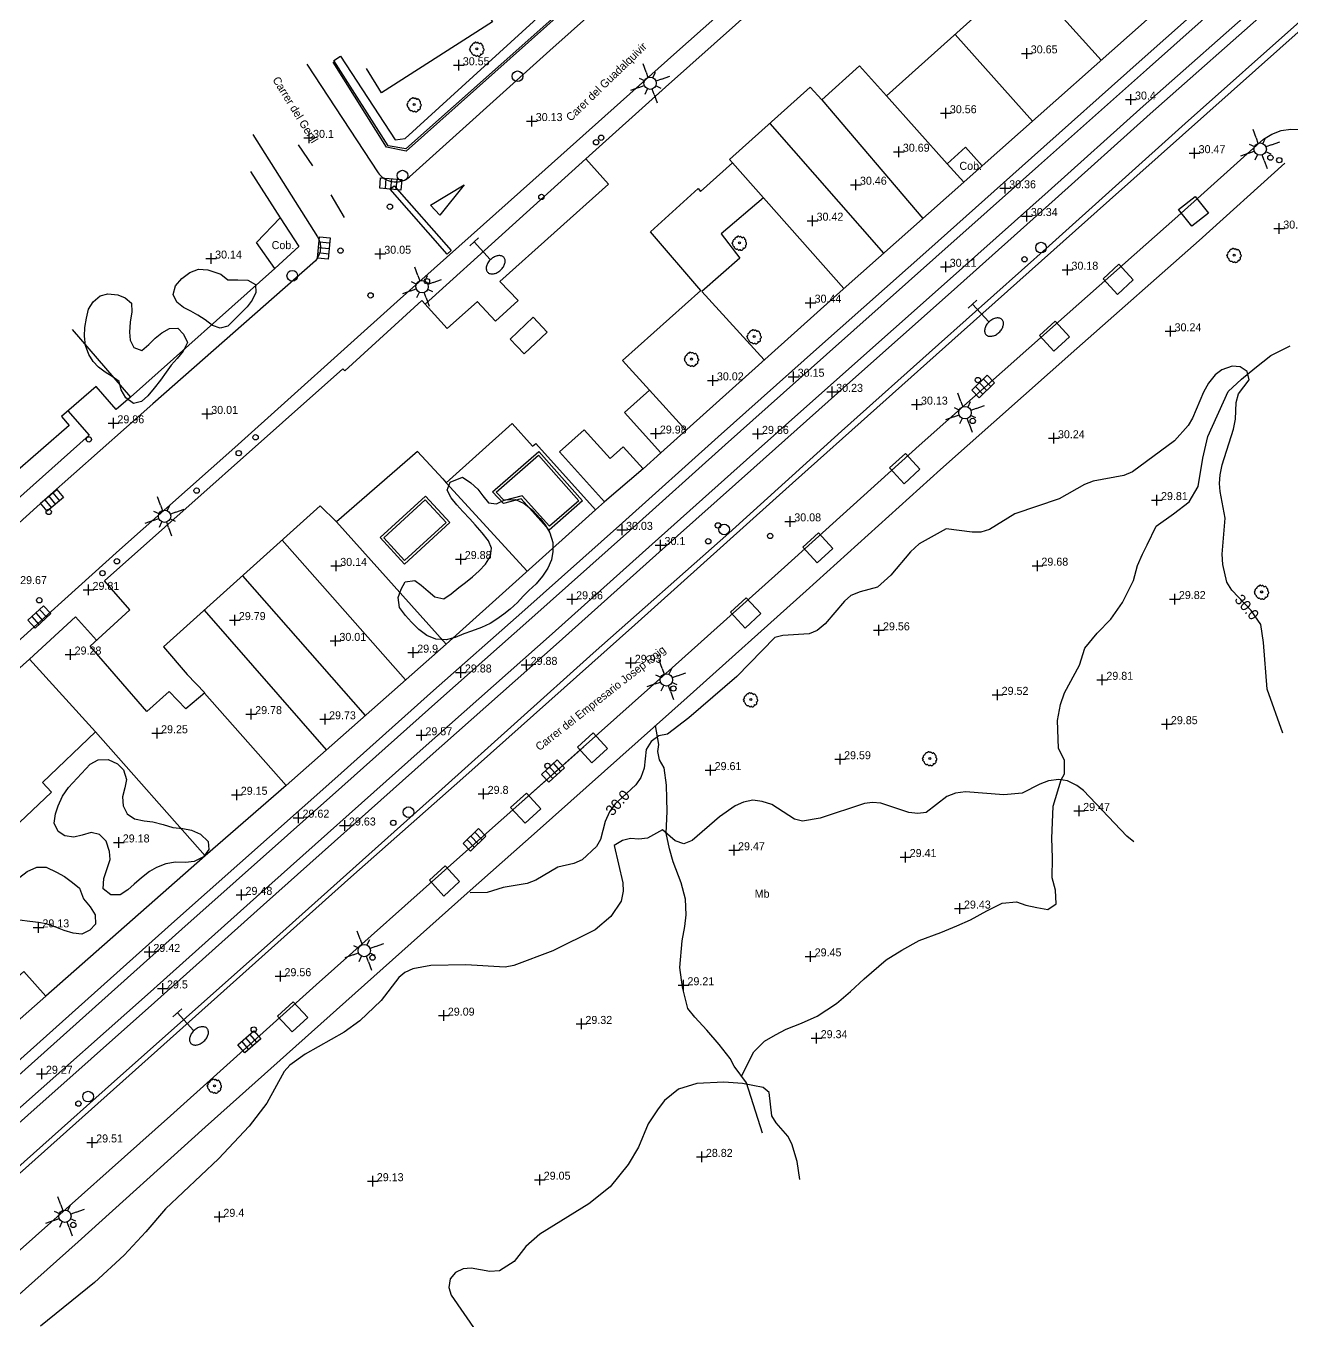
# Model space of a CAD drawing. Extents: x 471511 to 473316, y 4381952 to 4383346.
# Drawn here: x 472420 to 472538.7, y 4382748.1 to 4382869.5 of the extents above; entities that cross this region are included whole.
import ezdxf
from ezdxf.enums import TextEntityAlignment as Align

# ---------------------------------------------------------------- set-up
doc = ezdxf.new("R2010")
doc.units = 0
doc.header["$LTSCALE"] = 4
doc.header["$MEASUREMENT"] = 0
doc.header["$PDMODE"] = 2
doc.header["$PDSIZE"] = 0.5
doc.layers.get('0').update_dxf_attribs({"linetype": 'CONTINUOUS'})
for name, color, linetype in [('100', 31, 'CONTINUOUS'), ('101', 34, 'CONTINUOUS'), ('208', 253, 'CONTINUOUS'), ('222', 7, 'CONTINUOUS'), ('290', 253, 'CONTINUOUS'), ('320', 141, 'CONTINUOUS'), ('350', 7, 'CONTINUOUS'), ('400', 7, 'CONTINUOUS'), ('407', 4, 'CONTINUOUS'), ('410', 201, 'CONTINUOUS'), ('411', 12, 'CONTINUOUS'), ('420', 7, 'CONTINUOUS'), ('505', 60, 'CONTINUOUS'), ('506', 60, 'CONTINUOUS'), ('7101', 7, 'CONTINUOUS'), ('7107', 41, 'CONTINUOUS'), ('7202', 7, 'CONTINUOUS'), ('7400', 2, 'CONTINUOUS'), ('7403', 1, 'CONTINUOUS'), ('7433', 32, 'CONTINUOUS'), ('7435', 7, 'CONTINUOUS'), ('7440', 7, 'CONTINUOUS'), ('7515', 53, 'CONTINUOUS'), ('7516', 7, 'CONTINUOUS'), ('7532', 53, 'CONTINUOUS'), ('8405', 7, 'CONTINUOUS'), ('8408', 7, 'CONTINUOUS')]:
    doc.layers.add(name, color=color, linetype=linetype)

# ---------------------------------------------------------------- blocks, each defined once
blk = doc.blocks.new('POSTE')
at = {"color": 7}
blk.add_circle((0, 0), 0.5, dxfattribs=at)
blk = doc.blocks.new('MOJON')
blk.add_circle((0, 0), 0.25)
blk = doc.blocks.new('STRAFIC')
at = {"color": 1}
blk.add_lwpolyline([(-0.03, 3.64, 0.07), (-0.44, 3.59, 0.08), (-0.76, 3.44, 0.11), (-0.99, 3.21, 0.14), (-1.06, 2.96, 0.14), (-0.99, 2.71, 0.11), (-0.76, 2.48, 0.08), (-0.44, 2.33, 0.07), (-0.03, 2.28, 0.07), (0.38, 2.33, 0.08), (0.7, 2.48, 0.11), (0.93, 2.71, 0.14), (1, 2.96, 0.14), (0.93, 3.21, 0.11), (0.7, 3.44, 0.08), (0.38, 3.59, 0.07)], format="xyb", close=True, dxfattribs=at)
for points in [[(0, 0), (0, 2.25)], [(-0.56, 0), (0.56, 0)]]:
    blk.add_lwpolyline(points, dxfattribs=at)
blk = doc.blocks.new('FAROLA')
at = {"color": 7}
for p, q in [((0.43, 1.04), (0.75, 1.8)), ((-1.04, 0.43), (-1.8, 0.75)), ((-1.04, 0.43), (-0.54, 0.22)), ((-0.43, 1.04), (-0.22, 0.54)), ((0.43, 1.04), (0.22, 0.54)), ((1.04, 0.43), (0.54, 0.22)), ((-1.04, -0.43), (-0.54, -0.22)), ((-0.43, -1.04), (-0.75, -1.8)), ((-0.43, -1.04), (-0.22, -0.54)), ((0.43, -1.04), (0.22, -0.54)), ((1.04, -0.43), (0.54, -0.22)), ((1.04, -0.43), (1.8, -0.75))]:
    blk.add_line(p, q, dxfattribs=at)
blk.add_circle((0, 0), 0.58, dxfattribs=at)
blk = doc.blocks.new('ALCORQUE')
at = {"color": 1}
blk.add_lwpolyline([(-1, 1), (1, 1), (1, -1), (-1, -1)], close=True, dxfattribs=at)
blk = doc.blocks.new('ARBOL')
at = {"color": 3}
for p, q in [((-1.26, 0.07), (-1.27, -0.01)), ((-1.23, 0.15), (-1.26, 0.07)), ((-1.17, 0.24), (-1.23, 0.15)), ((-1.18, 0.48), (-1.21, 0.39)), ((-1.21, 0.39), (-1.2, 0.31)), ((-1.2, 0.31), (-1.16, 0.22)), ((-1.11, 0.55), (-1.18, 0.48)), ((-1.03, 0.59), (-1.11, 0.55)), ((-1.01, 0.67), (-1.03, 0.59)), ((-0.96, 0.76), (-1.01, 0.67)), ((-0.92, 0.97), (-0.96, 0.88)), ((-0.96, 0.88), (-0.96, 0.7)), ((-0.85, 1.04), (-0.92, 0.97)), ((-0.77, 1.08), (-0.85, 1.04)), ((-0.7, 1.09), (-0.77, 1.08)), ((-0.5, 1.09), (-0.7, 1.09)), ((-0.49, 1.11), (-0.5, 1.08)), ((-0.46, 1.23), (-0.49, 1.11)), ((-0.38, 1.32), (-0.46, 1.23)), ((-0.31, 1.35), (-0.38, 1.32)), ((-0.23, 1.36), (-0.31, 1.35)), ((-0.11, 1.36), (-0.23, 1.36)), ((0, 1.35), (-0.11, 1.36)), ((0.07, 1.26), (0, 1.35)), ((0.12, 1.18), (0.07, 1.26)), ((0.17, 1.25), (0.12, 1.16)), ((0.12, 1.16), (0.12, 1.16)), ((0.24, 1.31), (0.17, 1.25)), ((0.32, 1.32), (0.24, 1.31)), ((0.39, 1.31), (0.32, 1.32)), ((0.55, 1.31), (0.39, 1.31)), ((0.62, 1.26), (0.55, 1.31)), ((0.7, 1.22), (0.62, 1.26)), ((0.76, 1.14), (0.7, 1.22)), ((0.77, 0.97), (0.7, 0.98)), ((0.77, 1.05), (0.76, 1.14)), ((0.77, 0.97), (0.77, 1.05)), ((0.86, 0.95), (0.77, 0.97)), ((0.96, 0.93), (0.86, 0.95)), ((1.03, 0.87), (0.96, 0.93)), ((1.07, 0.79), (1.03, 0.87)), ((1.08, 0.7), (1.07, 0.79)), ((1.1, 0.49), (1.07, 0.51)), ((1.08, 0.6), (1.08, 0.7)), ((1.09, 0.52), (1.08, 0.6)), ((1.17, 0.48), (1.1, 0.49)), ((1.25, 0.41), (1.17, 0.48)), ((1.29, 0.32), (1.25, 0.41)), ((1.3, 0.24), (1.29, 0.32)), ((1.3, 0.15), (1.3, 0.24)), ((1.31, 0.06), (1.3, 0.15)), ((1.31, -0.03), (1.31, 0.06)), ((-1.27, -0.01), (-1.26, -0.13)), ((-1.26, -0.13), (-1.26, -0.21)), ((-1.26, -0.21), (-1.23, -0.3)), ((-1.23, -0.3), (-1.16, -0.32)), ((-1.16, -0.32), (-1.08, -0.34)), ((-1.08, -0.34), (-1.01, -0.35)), ((-1.01, -0.35), (-0.95, -0.35)), ((-0.96, -0.38), (-1.01, -0.49)), ((-1.01, -0.49), (-1, -0.58)), ((-1, -0.58), (-0.96, -0.66)), ((-0.96, -0.66), (-0.96, -0.74)), ((-0.96, -0.74), (-0.88, -0.8)), ((-0.88, -0.8), (-0.8, -0.81)), ((-0.8, -0.81), (-0.72, -0.81)), ((-0.76, -0.81), (-0.75, -0.9)), ((-0.75, -0.9), (-0.73, -0.98)), ((-0.73, -0.98), (-0.68, -1.07)), ((-0.68, -1.07), (-0.61, -1.15)), ((-0.61, -1.15), (-0.53, -1.14)), ((-0.53, -1.14), (-0.45, -1.12)), ((-0.45, -1.12), (-0.37, -1.07)), ((-0.37, -1.05), (-0.37, -1.15)), ((-0.37, -1.15), (-0.27, -1.21)), ((-0.27, -1.21), (-0.19, -1.22)), ((-0.19, -1.22), (-0.07, -1.22)), ((-0.07, -1.22), (0.01, -1.25)), ((0.01, -1.25), (0.08, -1.22)), ((0.08, -1.22), (0.16, -1.16)), ((0.16, -1.16), (0.18, -1.08)), ((0.18, -1.11), (0.25, -1.15)), ((0.25, -1.15), (0.32, -1.16)), ((0.32, -1.16), (0.4, -1.16)), ((0.4, -1.16), (0.47, -1.18)), ((0.47, -1.18), (0.55, -1.16)), ((0.55, -1.16), (0.62, -1.14)), ((0.62, -1.14), (0.7, -1.09)), ((0.7, -1.09), (0.75, -0.93)), ((0.78, -0.99), (0.74, -0.96)), ((0.85, -0.98), (0.78, -0.99)), ((0.93, -0.93), (0.85, -0.98)), ((1.02, -0.92), (0.93, -0.93)), ((1.06, -0.69), (0.98, -0.69)), ((1.06, -0.85), (1.02, -0.92)), ((1.03, -0.69), (1.05, -0.77)), ((1.05, -0.77), (1.06, -0.85)), ((1.13, -0.65), (1.06, -0.69)), ((1.2, -0.61), (1.13, -0.65)), ((1.2, -0.21), (1.27, -0.14)), ((1.2, -0.6), (1.21, -0.59)), ((1.22, -0.31), (1.21, -0.23)), ((1.21, -0.41), (1.22, -0.31)), ((1.21, -0.51), (1.21, -0.41)), ((1.21, -0.59), (1.21, -0.51)), ((1.27, -0.14), (1.31, -0.03))]:
    blk.add_line(p, q, dxfattribs=at)
at = {"color": 25}
blk.add_circle((0, 0), 0.19, dxfattribs=at)
blk = doc.blocks.new('REJILLA')
at = {"color": 7}
for p, q in [((-0.5, 0.5), (-0.5, -0.5)), ((0.01, 0.5), (0.01, -0.5)), ((0.51, 0.5), (0.51, -0.5))]:
    blk.add_line(p, q, dxfattribs=at)
blk.add_lwpolyline([(-1, -0.5), (-1, 0.5), (1, 0.5), (1, -0.5)], close=True, dxfattribs=at)
blk = doc.blocks.new('COTA')
at = {"color": 7}
blk.add_point((0, 0), dxfattribs=at)

msp = doc.modelspace()

# ---------------------------------------------------------------- linework, layer by layer
at = {"layer": '100'}
for points, elevation in [([(472523.852, 4382792.996), (472523.223, 4382793.522), (472519.14, 4382797.8), (472518.517, 4382798.274), (472517.649, 4382798.702), (472516.822, 4382798.837), (472515.857, 4382798.702), (472515.061, 4382798.406), (472513.405, 4382797.551), (472511.683, 4382797.396), (472508.066, 4382797.689), (472507.145, 4382797.545), (472506.322, 4382797.251), (472504.383, 4382795.744), (472503.599, 4382795.66), (472502.764, 4382795.745), (472500.135, 4382796.603), (472499.356, 4382796.686), (472498.599, 4382796.596), (472494.452, 4382795.214), (472492.791, 4382794.942), (472492.058, 4382795.128), (472489.91, 4382796.502), (472488.998, 4382796.786), (472488.139, 4382796.89), (472487.252, 4382796.706), (472486.482, 4382796.37), (472485.02, 4382795.346), (472482.458, 4382793.104), (472481.67, 4382792.815), (472480.848, 4382793.074), (472479.672, 4382794.113), (472478.246, 4382793.327), (472477.439, 4382793.238), (472476.661, 4382793.312), (472475.898, 4382793.115), (472475.134, 4382792.661), (472475.938, 4382789.135), (472475.984, 4382788.36), (472475.8, 4382787.425), (472474.816, 4382786.005), (472473.349, 4382784.748), (472469.394, 4382782.772), (472465.711, 4382781.402), (472464.91, 4382781.241), (472461.228, 4382781.452), (472457.933, 4382781.39), (472456.251, 4382781.101), (472455.515, 4382780.759), (472454.941, 4382780.272), (472453.274, 4382778.123), (472451.271, 4382776.22), (472449.805, 4382775.136), (472446.163, 4382773.084), (472444.722, 4382772.055), (472444.173, 4382771.463), (472442.561, 4382768.494), (472440.897, 4382766.342), (472438.025, 4382763.26), (472433.065, 4382758.601), (472431.199, 4382756.446), (472429.166, 4382754.233), (472426.385, 4382751.667), (472421.341, 4382747.582)], 29.5), ([(472492.552, 4382761.326), (472492.296, 4382763.01), (472491.781, 4382764.682), (472491.419, 4382765.402), (472490.331, 4382766.637), (472489.921, 4382767.301), (472489.66, 4382769.483), (472489.094, 4382769.977), (472487.179, 4382770.344), (472485.407, 4382770.462), (472482.87, 4382770.328), (472481.18, 4382769.801), (472479.847, 4382768.731), (472479.252, 4382767.964), (472478.332, 4382766.554), (472477.409, 4382764.361), (472476.443, 4382762.748), (472474.767, 4382760.655), (472472.757, 4382759.054), (472468.156, 4382756.22), (472466.85, 4382755.05), (472465.748, 4382753.663), (472464.373, 4382752.783), (472463.463, 4382752.719), (472461.723, 4382753.01), (472460.966, 4382752.967), (472460.247, 4382752.621), (472459.742, 4382752.012), (472459.635, 4382751.223), (472459.85, 4382750.482), (472462.212, 4382747.049)], 29)]:
    msp.add_lwpolyline(points, dxfattribs=dict(at, elevation=elevation))
at = {"layer": '101', "elevation": 30}
msp.add_lwpolyline([(472537.848, 4382803.189), (472536.362, 4382807.321), (472536.018, 4382811.682), (472535.771, 4382813.367), (472534.872, 4382814.681), (472533.043, 4382816.598), (472532.599, 4382817.344), (472532.21, 4382818.989), (472532.141, 4382819.958), (472532.442, 4382823.337), (472531.971, 4382825.833), (472531.886, 4382826.595), (472531.961, 4382827.398), (472532.146, 4382828.348), (472533.21, 4382831.682), (472533.4, 4382832.619), (472533.468, 4382834.174), (472533.686, 4382834.993), (472534.68, 4382836.314), (472534.491, 4382837.078), (472533.849, 4382837.518), (472533.088, 4382837.582), (472532.107, 4382837.244), (472531.485, 4382836.769), (472530.882, 4382835.991), (472530.395, 4382835.15), (472529.375, 4382832.699), (472528.97, 4382832.025), (472527.669, 4382830.578), (472523.73, 4382827.671), (472522.933, 4382827.333), (472520.052, 4382826.815), (472519.228, 4382826.505), (472516.867, 4382825.134), (472512.709, 4382823.747), (472510.322, 4382822.283), (472509.508, 4382822.018), (472508.714, 4382822.012), (472506.263, 4382822.328), (472503.733, 4382820.939), (472502.914, 4382820.188), (472501.068, 4382817.98), (472499.814, 4382816.875), (472498.186, 4382816.446), (472497.323, 4382816.087), (472496.735, 4382815.556), (472494.922, 4382813.421), (472494.169, 4382812.808), (472493.419, 4382812.492), (472490.945, 4382812.336), (472490.214, 4382812.161), (472486.62, 4382808.495), (472482.148, 4382804.609), (472480.123, 4382803.091), (472479.334, 4382802.934), (472478.608, 4382802.399), (472478.13, 4382801.655), (472477.951, 4382799.908), (472477.647, 4382799.037), (472477.149, 4382798.327), (472475.864, 4382797.128), (472475.235, 4382796.563), (472474.687, 4382795.802), (472474.3, 4382794.915), (472473.84, 4382793.211), (472473.461, 4382792.544), (472472.14, 4382791.298), (472471.353, 4382790.959), (472469.862, 4382790.612), (472467.772, 4382789.397), (472466.983, 4382789.096), (472464.71, 4382788.705), (472463.232, 4382788.239), (472461.63, 4382788.2)], dxfattribs=at)
at = {"layer": '208'}
for points in [[(472487.065, 4382771.027, 29.061), (472488.228, 4382773.318, 29.226), (472489.221, 4382774.301, 29.286), (472490.255, 4382774.89, 29.331), (472491.276, 4382775.441, 29.346), (472492.698, 4382775.985, 29.286), (472494.175, 4382776.653, 29.331), (472495.995, 4382777.836, 29.361), (472497.284, 4382778.957, 29.361), (472498.572, 4382780.137, 29.361), (472500.649, 4382781.927, 29.436), (472502.097, 4382782.841, 29.496), (472503.738, 4382783.728, 29.511), (472505.753, 4382784.503, 29.511), (472507.269, 4382785.123, 29.511), (472508.554, 4382785.67, 29.466), (472510.064, 4382786.516, 29.466), (472511.531, 4382787.235, 29.436), (472512.855, 4382787.359, 29.421), (472513.738, 4382787.066, 29.421), (472514.761, 4382786.827, 29.451), (472515.796, 4382786.663, 29.436), (472516.591, 4382787.196, 29.451), (472516.506, 4382788.471, 29.451), (472516.193, 4382789.609, 29.436), (472516.242, 4382791.478, 29.391), (472516.188, 4382793.328, 29.361), (472516.229, 4382794.821, 29.361), (472516.308, 4382796.347, 29.406), (472517.036, 4382798.802, 29.5), (472517.353, 4382799.358, 29.485), (472517.35, 4382800.632, 29.47), (472516.806, 4382801.785, 29.455), (472516.706, 4382804.368, 29.635), (472516.991, 4382805.868, 29.665), (472517.368, 4382806.964, 29.68), (472518.763, 4382809.556, 29.845), (472519.285, 4382811.163, 29.86), (472520.412, 4382812.559, 29.875), (472521.701, 4382813.88, 29.905), (472522.79, 4382815.427, 29.86), (472523.832, 4382817.499, 29.86), (472524.2, 4382818.912, 29.785), (472524.691, 4382819.968, 29.785), (472525.102, 4382820.849, 29.845), (472525.969, 4382822.595, 29.86), (472527.575, 4382823.747, 29.83), (472529.066, 4382824.86, 29.83), (472529.888, 4382826.317, 29.815), (472530.351, 4382828.971, 29.8), (472530.795, 4382830.988, 29.77), (472532.725, 4382835.216, 30.055), (472533.961, 4382836.381, 30.07), (472535.207, 4382837.402, 30.145), (472536.713, 4382838.592, 30.295), (472538.54, 4382839.481, 30.445)], [(472489.051, 4382765.69, 29), (472487.526, 4382770.391, 29), (472486.394, 4382771.952, 29.15), (472486.017, 4382772.681, 29.15), (472484.977, 4382773.987, 29.15), (472483.832, 4382775.35, 29.105), (472482.709, 4382776.559, 29.105), (472482.046, 4382777.364, 29.105), (472481.546, 4382779.361, 29.21), (472481.287, 4382781.215, 29.21), (472481.518, 4382783.726, 29.39), (472481.773, 4382785.045, 29.42), (472481.878, 4382786.162, 29.435), (472481.832, 4382787.608, 29.405), (472481.41, 4382789.163, 29.375), (472480.67, 4382791.115, 29.48), (472480.335, 4382792.324, 29.54), (472480.021, 4382793.8, 29.5), (472480.115, 4382795.845, 29.59), (472480.059, 4382797.052, 29.605), (472480.047, 4382798.318, 29.68), (472479.836, 4382799.928, 29.8), (472479.376, 4382800.666, 29.845), (472479.232, 4382801.475, 29.875), (472479.322, 4382802.121, 29.935), (472479.011, 4382803.895, 30.008)]]:
    msp.add_polyline3d(points, dxfattribs=at)
at = {"layer": '222'}
for points in [[(472639.424, 4382966.613, 31.351), (472631.536, 4382960.277, 31.291), (472623.155, 4382953.387, 31.261), (472614.814, 4382946.394, 31.261), (472605.45, 4382938.267, 31.111), (472596.486, 4382930.413, 31.111), (472587.299, 4382922.227, 30.856), (472578.762, 4382914.716, 30.811), (472569.548, 4382906.511, 30.676), (472561.85, 4382899.59, 30.676), (472552.528, 4382891.262, 30.661), (472543.547, 4382883.24, 30.541), (472534.642, 4382875.276, 30.496), (472524.377, 4382866.12, 30.406), (472514.271, 4382857.111, 30.406), (472504.648, 4382848.539, 30.256), (472494.394, 4382839.436, 30.181), (472484.875, 4382830.968, 30.016), (472475.912, 4382822.907, 29.971), (472466.463, 4382814.498, 29.911), (472458.198, 4382807.169, 29.656)], [(472640.05, 4382965.833, 31.351), (472632.167, 4382959.501, 31.291), (472623.793, 4382952.618, 31.261), (472615.463, 4382945.633, 31.261), (472606.107, 4382937.513, 31.111), (472597.148, 4382929.663, 31.111), (472587.962, 4382921.478, 30.856), (472579.425, 4382913.967, 30.811), (472570.215, 4382905.766, 30.676), (472562.517, 4382898.845, 30.676), (472553.194, 4382890.517, 30.661), (472544.213, 4382882.494, 30.541), (472535.308, 4382874.53, 30.496), (472525.043, 4382865.374, 30.406), (472514.936, 4382856.365, 30.406), (472505.312, 4382847.791, 30.256), (472495.058, 4382838.689, 30.181), (472485.542, 4382830.222, 30.016), (472476.579, 4382822.162, 29.971), (472467.127, 4382813.751, 29.911), (472458.864, 4382806.423, 29.656)], [(472456.929, 4382801.513, 29.686), (472469.306, 4382812.495, 29.956), (472478.696, 4382820.897, 30.016), (472487.554, 4382828.799, 30.166), (472496.564, 4382836.835, 30.211), (472506.079, 4382845.265, 30.271), (472515.833, 4382853.973, 30.406), (472524.744, 4382861.975, 30.601), (472536.276, 4382872.192, 30.526), (472546.437, 4382881.314, 30.556), (472556.72, 4382890.521, 30.721), (472566.095, 4382898.884, 30.796), (472577.395, 4382908.886, 30.916), (472587.834, 4382918.156, 31.021), (472598.102, 4382927.402, 31.051), (472606.855, 4382935.018, 31.231), (472616.772, 4382943.516, 31.291), (472624.863, 4382950.319, 31.381), (472632.452, 4382956.627, 31.456), (472641.719, 4382964.044, 31.471)], [(472457.595, 4382800.767, 29.686), (472469.971, 4382811.748, 29.956), (472479.362, 4382820.152, 30.016), (472488.22, 4382828.053, 30.166), (472497.228, 4382836.087, 30.211), (472506.743, 4382844.518, 30.271), (472516.5, 4382853.228, 30.406), (472525.41, 4382861.228, 30.601), (472536.942, 4382871.445, 30.526), (472547.105, 4382880.57, 30.556), (472557.386, 4382889.775, 30.721), (472566.759, 4382898.136, 30.796), (472578.058, 4382908.138, 30.916), (472588.501, 4382917.411, 31.021), (472598.765, 4382926.653, 31.051), (472607.509, 4382934.261, 31.231), (472617.419, 4382942.754, 31.291), (472625.505, 4382949.552, 31.381), (472633.084, 4382955.852, 31.456), (472642.344, 4382963.263, 31.471)], [(472271.511, 4382640.546, 28.531), (472281.707, 4382649.683, 28.606), (472291.576, 4382658.575, 28.576), (472302.701, 4382668.465, 28.636), (472316.096, 4382680.396, 28.756), (472328.746, 4382691.696, 28.741), (472340.725, 4382702.339, 28.771), (472355.451, 4382715.572, 28.981), (472367.697, 4382726.465, 29.041), (472379.792, 4382737.154, 29.071), (472392.761, 4382748.774, 29.191), (472405.252, 4382759.941, 29.311), (472420.402, 4382773.462, 29.446), (472433.907, 4382785.555, 29.491), (472448.937, 4382798.903, 29.641), (472458.198, 4382807.169, 29.656)], [(472272.178, 4382639.801, 28.531), (472282.376, 4382648.939, 28.606), (472292.243, 4382657.83, 28.576), (472303.365, 4382667.718, 28.636), (472316.761, 4382679.65, 28.756), (472329.412, 4382690.949, 28.741), (472341.391, 4382701.593, 28.771), (472356.117, 4382714.826, 28.981), (472368.36, 4382725.716, 29.041), (472380.456, 4382736.407, 29.071), (472393.428, 4382748.029, 29.191), (472405.918, 4382759.195, 29.311), (472421.069, 4382772.717, 29.446), (472434.573, 4382784.808, 29.491), (472449.602, 4382798.156, 29.641), (472458.864, 4382806.423, 29.656)], [(472273.859, 4382638.015, 28.531), (472289, 4382651.58, 28.711), (472301.417, 4382662.692, 28.831), (472314.397, 4382674.205, 28.936), (472322.77, 4382681.654, 28.936), (472332.881, 4382690.728, 28.936), (472344.245, 4382700.907, 28.951), (472354.296, 4382709.887, 29.011), (472368.678, 4382722.778, 29.116), (472379.476, 4382732.36, 29.206), (472394.565, 4382745.791, 29.296), (472407.17, 4382757.139, 29.326), (472419.471, 4382768.115, 29.431), (472431.355, 4382778.677, 29.551), (472441.595, 4382787.827, 29.566), (472456.929, 4382801.513, 29.686)], [(472274.526, 4382637.271, 28.531), (472289.667, 4382650.835, 28.711), (472302.082, 4382661.945, 28.831), (472315.061, 4382673.458, 28.936), (472323.436, 4382680.908, 28.936), (472333.549, 4382689.984, 28.936), (472344.912, 4382700.162, 28.951), (472354.963, 4382709.142, 29.011), (472369.343, 4382722.031, 29.116), (472380.14, 4382731.613, 29.206), (472395.232, 4382745.046, 29.296), (472407.838, 4382756.395, 29.326), (472420.136, 4382767.368, 29.431), (472432.02, 4382777.931, 29.551), (472442.261, 4382787.081, 29.566), (472457.595, 4382800.767, 29.686)]]:
    msp.add_polyline3d(points, dxfattribs=at)
at = {"layer": '290'}
for points in [[(472445.487, 4382858.334, 30.179), (472446.85, 4382856.374, 30.232)], [(472448.551, 4382853.66, 30.179), (472449.813, 4382851.529, 30.126)]]:
    msp.add_polyline3d(points, dxfattribs=at)
for points in [[(472457.919, 4382852.67, 30.139), (472461.053, 4382854.58, 30.139), (472458.78, 4382851.741, 30.126)], [(472454.503, 4382854.502, 30.113), (472459.835, 4382848.421, 30.113), (472459.468, 4382848.099, 30.113), (472454.136, 4382854.18, 30.113)]]:
    msp.add_polyline3d(points, close=True, dxfattribs=at)
at = {"layer": '320'}
for points in [[(472463.721, 4382825.806, 29.941), (472468.065, 4382829.58, 29.941), (472472.164, 4382824.948, 29.941), (472469.037, 4382822.224, 29.941), (472466.406, 4382825.163, 29.941), (472464.747, 4382824.702, 29.941)], [(472453.185, 4382821.516, 30.245), (472457.433, 4382825.408, 30.245), (472459.717, 4382822.916, 30.232), (472455.468, 4382819.023, 30.232)]]:
    msp.add_polyline3d(points, close=True, dxfattribs=at)
at = {"layer": '350'}
for points in [[(472469.059, 4382822.574, 29.941), (472466.489, 4382825.445, 29.941), (472464.826, 4382824.984, 29.941), (472464.08, 4382825.787, 29.941), (472468.042, 4382829.229, 29.941), (472471.81, 4382824.971, 29.941)], [(472455.484, 4382819.376, 30.233), (472453.538, 4382821.5, 30.244), (472457.418, 4382825.055, 30.244), (472459.364, 4382822.931, 30.233)]]:
    msp.add_polyline3d(points, close=True, dxfattribs=at)
at = {"layer": '400'}
for points in [[(472459.072, 4382827.017, 34.204), (472459.385, 4382826.661, 33.583), (472465.576, 4382832.205, 33.583), (472467.481, 4382830.082, 32.278), (472467.779, 4382830.349, 32.293), (472473.371, 4382824.115, 32.128), (472474.212, 4382824.87, 32.113), (472470.012, 4382829.552, 32.098), (472472.323, 4382831.624, 32.053), (472474.743, 4382828.925, 31.858), (472475.983, 4382830.037, 31.813), (472477.839, 4382827.968, 31.708), (472479.499, 4382829.457, 31.723), (472476.109, 4382833.238, 32.488), (472478.436, 4382835.325, 32.503), (472475.928, 4382838.121, 36.688), (472483.255, 4382844.693, 36.688), (472478.545, 4382850.196, 37.078), (472483.006, 4382854.234, 37.078), (472483.239, 4382853.975, 33.958), (472486.22, 4382856.649, 33.958), (472485.947, 4382856.954, 34.903), (472493.523, 4382863.75, 34.963), (472494.594, 4382862.555, 37.033), (472498.148, 4382865.743, 37.033), (472500.677, 4382862.923, 33.478), (472523.784, 4382883.648, 33.508)], [(472463.502, 4382877.264, 33.624), (472466.494, 4382872.446, 33.664), (472463.404, 4382870.36, 36.753), (472463.716, 4382869.876, 36.753), (472453.304, 4382863.227, 36.753), (472451.891, 4382865.501, 36.753)], [(472491.064, 4382873.669, 37.009), (472479.954, 4382863.731, 37.009), (472472.467, 4382857.034, 37.129), (472474.61, 4382854.638, 37.204), (472464.418, 4382845.521, 34.937), (472466.121, 4382843.728, 33.874), (472464.002, 4382841.817, 33.874), (472462.293, 4382843.664, 33.874)], [(472449.676, 4382837.349, 33.293), (472449.866, 4382837.14, 33.311), (472449.866, 4382837.14, 36.323), (472457.085, 4382843.733, 36.323), (472459.486, 4382841.109, 36.323), (472459.486, 4382841.109, 33.84), (472462.315, 4382843.64, 34.47)], [(472424.3, 4382841.028, 31.997), (472429.787, 4382834.682, 31.742), (472428.443, 4382833.52, 31.742), (472426.565, 4382835.692, 33.107), (472423.294, 4382832.863, 35.447), (472424.028, 4382832.015, 35.447), (472416.025, 4382825.095, 35.447), (472415.505, 4382825.696, 35.942), (472401.419, 4382813.515, 36.047), (472402.249, 4382812.555, 36.062), (472399.854, 4382810.485, 36.062), (472399.112, 4382811.343, 36.062), (472396.756, 4382809.303, 36.362), (472397.133, 4382808.916, 33.992), (472388.351, 4382801.239, 33.737), (472390.058, 4382799.292, 32.672), (472386.679, 4382796.198, 32.597), (472383.422, 4382799.866, 32.702), (472378.455, 4382795.557, 32.702), (472377.207, 4382797.001, 32.702), (472376.362, 4382796.247, 32.702), (472375.409, 4382797.316, 32.702)], [(472459.072, 4382827.017, 34.204), (472456.697, 4382829.588, 34.084), (472449.091, 4382823.004, 33.949), (472447.57, 4382824.485, 35.734), (472432.878, 4382811.272, 35.854), (472435.098, 4382808.668, 32.854), (472436.752, 4382806.967, 31.054), (472434.975, 4382805.449, 31.039), (472433.389, 4382807.075, 32.524), (472431.314, 4382805.215, 32.389), (472425.981, 4382811.345, 32.149), (472429.726, 4382814.728, 32.644), (472427.323, 4382817.467, 35.839), (472449.676, 4382837.349, 32.914)]]:
    msp.add_polyline3d(points, dxfattribs=at)
for points in [[(472397.563, 4382775.811, 32.884), (472390.445, 4382783.387, 36.049), (472420.316, 4382810.114, 36.049), (472426.482, 4382803.321, 32.344), (472421.509, 4382798.571, 32.374), (472422.364, 4382797.661, 32.314), (472416.947, 4382792.571, 32.134), (472417.311, 4382792.184, 32.059), (472414.096, 4382789.164, 31.219), (472415.986, 4382787.152, 31.204), (472414.958, 4382786.186, 31.204), (472413.092, 4382788.172, 33.469), (472410.274, 4382785.524, 33.469), (472409.162, 4382786.708, 33.694), (472401.11, 4382779.593, 35.389), (472401.539, 4382779.244, 32.929)], [(472421.824, 4382778.517, 31.129), (472414.321, 4382771.918, 31.129), (472405.812, 4382781.592, 31.429), (472408.268, 4382783.752, 31.429), (472410.498, 4382781.217, 31.249), (472411.117, 4382781.763, 31.219), (472415.358, 4382776.941, 31.129), (472419.785, 4382780.835, 31.099)]]:
    msp.add_polyline3d(points, close=True, dxfattribs=at)
at = {"layer": '407'}
for points in [[(472509.636, 4382856.377, 32.854), (472507.912, 4382854.846, 32.854), (472506.345, 4382856.571, 32.704), (472508.075, 4382858.113, 32.689)], [(472443.814, 4382851.5, 31.265), (472445.557, 4382848.809, 31.28), (472443.301, 4382846.739, 31.28), (472441.582, 4382849.193, 31.28)]]:
    msp.add_polyline3d(points, close=True, dxfattribs=at)
at = {"layer": '410'}
for points in [[(472517.269, 4382896.375, 33.034), (472535.068, 4382912.586, 32.914), (472542.584, 4382885.683, 32.434), (472527.05, 4382871.821, 32.434), (472509.636, 4382856.377, 32.434)], [(472464.839, 4382878.074, 32.344), (472467.67, 4382879.461, 32.344), (472473.693, 4382873.876, 32.304), (472455.627, 4382857.741, 32.265), (472453.777, 4382858.131, 32.265), (472448.781, 4382866.08, 32.265)], [(472210.201, 4382576.079, 29.603), (472245.927, 4382607.738, 28.732), (472275.929, 4382634.56, 28.702), (472299.904, 4382656.059, 29.761), (472322.622, 4382676.288, 29.791), (472344.255, 4382695.55, 30.196), (472359.091, 4382708.761, 30.391), (472374.71, 4382722.727, 30.661), (472399.696, 4382745.029, 30.706), (472414.812, 4382758.57, 30.646), (472428.262, 4382770.567, 30.526), (472442.577, 4382783.276, 30.691), (472458.968, 4382797.934, 30.736), (472473.167, 4382810.688, 31.441), (472485.89, 4382821.939, 31.576), (472496.466, 4382831.487, 31.561), (472505.544, 4382839.626, 31.666), (472515.932, 4382848.867, 31.711), (472528.679, 4382860.34, 31.846), (472539.705, 4382870.143, 31.996), (472547.141, 4382876.74, 31.966)], [(472513.481, 4382874.407, 32.269), (472520.813, 4382866.29, 32.269)], [(472514.364, 4382860.571, 32.434), (472507.112, 4382868.695, 32.303)], [(472494.594, 4382862.555, 32.674), (472504.075, 4382851.44, 32.104)], [(472506.345, 4382856.571, 32.434), (472500.677, 4382862.923, 32.434)], [(472489.722, 4382860.341, 32.134), (472500.4, 4382848.177, 31.684)], [(472457.408, 4382843.397, 31.898), (472472.467, 4382857.034, 31.898)], [(472441.034, 4382855.824, 31.582), (472443.814, 4382851.5, 31.265)], [(472486.22, 4382856.649, 33.379), (472496.661, 4382844.857, 32.554)], [(472507.912, 4382854.846, 32.362), (472496.6, 4382844.803, 32.074), (472479.499, 4382829.457, 31.579)], [(472489.129, 4382853.364, 32.146), (472485.151, 4382849.982, 32.172), (472486.91, 4382847.721, 31.882), (472483.361, 4382844.578, 31.815), (472489.208, 4382838.169, 31.699)], [(472443.301, 4382846.739, 31.28), (472429.787, 4382834.682, 31.742)], [(472478.436, 4382835.325, 31.174), (472481.858, 4382831.574, 31.174)], [(472423.9, 4382833.388, 31.293), (472425.911, 4382831.105, 31.262), (472409.834, 4382816.804, 31.307), (472407.834, 4382819.062, 31.307)], [(472477.839, 4382827.968, 31.052), (472474.212, 4382824.87, 31.052)], [(472459.385, 4382826.661, 32.299), (472466.986, 4382818.37, 32.299)], [(472473.371, 4382824.115, 31.832), (472459.372, 4382811.52, 31.474), (472449.091, 4382823.004, 32.269)], [(472455.572, 4382808.167, 31.503), (472443.989, 4382821.265, 31.908)], [(472451.808, 4382804.845, 31.398), (472440.295, 4382817.943, 31.563)], [(472448.152, 4382801.619, 31.553), (472436.704, 4382814.714, 31.518)], [(472420.316, 4382810.114, 31.473), (472424.62, 4382814.098, 31.473), (472426.6, 4382811.905, 31.473)], [(472459.372, 4382811.52, 31.474), (472444.371, 4382798.282, 31.579), (472436.722, 4382806.941, 31.054)], [(472426.482, 4382803.321, 32.359), (472436.782, 4382791.675, 31.729)], [(472444.371, 4382798.282, 31.579), (472436.782, 4382791.675, 31.564), (472421.824, 4382778.517, 31.129)]]:
    msp.add_polyline3d(points, dxfattribs=at)
at = {"layer": '411'}
for points in [[(472352.014, 4382751.851, 29.284), (472364.127, 4382762.652, 29.449), (472377.573, 4382774.663, 29.599), (472389.149, 4382784.994, 29.674), (472402.846, 4382797.185, 29.719), (472416.849, 4382809.693, 29.794), (472428.757, 4382820.355, 29.854), (472439.556, 4382829.963, 29.884), (472454.793, 4382843.637, 30.064), (472468.652, 4382856.016, 30.244), (472480.724, 4382866.801, 30.439), (472494.487, 4382879.015, 30.619)], [(472446.303, 4382865.911, 30.2), (472453.011, 4382855.712, 30.125), (472453.107, 4382855.586, 30.13), (472453.216, 4382855.464, 30.134), (472453.338, 4382855.348, 30.138), (472453.473, 4382855.24, 30.143), (472453.621, 4382855.142, 30.147), (472453.779, 4382855.056, 30.15), (472453.948, 4382854.984, 30.154), (472454.124, 4382854.927, 30.156), (472454.306, 4382854.887, 30.159), (472454.491, 4382854.863, 30.161), (472454.677, 4382854.857, 30.162), (472454.862, 4382854.869, 30.163), (472455.043, 4382854.897, 30.163), (472455.218, 4382854.941, 30.163), (472455.385, 4382854.999, 30.162), (472455.543, 4382855.07, 30.161), (472455.69, 4382855.152, 30.159), (472455.826, 4382855.243, 30.157), (472455.95, 4382855.342, 30.155), (472469.114, 4382867.17, 30.275), (472480.532, 4382877.388, 30.38)], [(472548.657, 4382876.323, 30.791), (472549.849, 4382870.301, 30.746), (472540.256, 4382868.928, 30.821), (472539.829, 4382869.41, 30.881), (472521.589, 4382853.151, 30.626), (472507.688, 4382840.739, 30.446), (472491.851, 4382826.604, 30.251), (472477.075, 4382813.352, 30.101), (472460.926, 4382798.963, 29.816), (472450.44, 4382789.685, 29.771), (472439.711, 4382780.098, 29.666), (472429.067, 4382770.568, 29.636), (472414.934, 4382757.974, 29.561), (472403.152, 4382747.428, 29.321), (472391.516, 4382737.08, 29.291), (472378.57, 4382725.58, 29.261), (472364.209, 4382712.654, 29.171), (472351.849, 4382701.704, 29.096), (472338.56, 4382689.89, 28.856), (472326.914, 4382679.429, 28.646)], [(472465.896, 4382796.253, 29.735), (472479.966, 4382808.785, 30.08), (472491.116, 4382818.757, 30.29), (472503.732, 4382830.162, 30.395), (472516.521, 4382841.495, 30.41), (472527.993, 4382851.634, 30.5), (472536.013, 4382858.856, 30.635), (472536.803, 4382859.344, 30.614), (472537.672, 4382859.669, 30.596), (472538.588, 4382859.82, 30.581), (472539.516, 4382859.79, 30.57), (472540.421, 4382859.581, 30.563), (472541.268, 4382859.201, 30.56), (472541.937, 4382858.711, 30.561), (472542.517, 4382858.118, 30.559), (472542.993, 4382857.439, 30.554), (472543.351, 4382856.691, 30.545), (472545.053, 4382845.467, 30.47), (472547.207, 4382831.697, 30.35), (472548.958, 4382820.511, 30.35), (472550.423, 4382810.908, 30.2)], [(472441.248, 4382859.292, 30.14), (472447.326, 4382849.707, 30.125), (472447.382, 4382849.601, 30.132), (472447.434, 4382849.49, 30.137), (472447.478, 4382849.374, 30.141), (472447.516, 4382849.253, 30.143), (472447.546, 4382849.129, 30.143), (472447.568, 4382849.001, 30.142), (472447.582, 4382848.872, 30.138), (472447.587, 4382848.741, 30.133), (472447.583, 4382848.609, 30.126), (472447.571, 4382848.478, 30.118), (472447.549, 4382848.349, 30.107), (472447.519, 4382848.222, 30.095), (472447.481, 4382848.098, 30.081), (472447.435, 4382847.978, 30.066), (472447.381, 4382847.863, 30.05), (472447.321, 4382847.753, 30.032), (472447.255, 4382847.649, 30.014), (472447.184, 4382847.552, 29.995), (472447.108, 4382847.461, 29.975), (472431.874, 4382834.067, 29.81), (472421.992, 4382825.301, 29.765), (472410.647, 4382815.053, 29.705)], [(472422.88, 4382704.774, 28.925), (472416.697, 4382708.499, 29.09), (472410.384, 4382712.204, 29.045), (472403.503, 4382715.787, 29.18), (472398.411, 4382718.229, 29.24), (472393.943, 4382720.217, 29.3), (472388.104, 4382722.695, 29.255), (472398.785, 4382732.1, 29.36), (472410.887, 4382743.045, 29.375), (472424.858, 4382755.491, 29.57), (472436.773, 4382766.24, 29.675), (472449.954, 4382778.021, 29.675), (472461.336, 4382788.176, 29.69), (472467.902, 4382794, 29.735), (472481.974, 4382806.534, 30.08), (472493.133, 4382816.513, 30.29), (472505.743, 4382827.915, 30.395), (472518.52, 4382839.236, 30.41), (472530.002, 4382849.383, 30.5), (472538.032, 4382856.615, 30.635)], [(472336.466, 4382680.661, 28.642), (472348.251, 4382691.144, 28.777), (472358.128, 4382700.053, 28.777), (472370.024, 4382710.669, 28.972), (472379.48, 4382719.095, 29.182), (472391.951, 4382730.163, 29.272), (472405.546, 4382742.315, 29.317), (472419.436, 4382754.732, 29.542), (472433.521, 4382767.309, 29.557), (472447.175, 4382779.601, 29.737), (472460.648, 4382791.588, 29.752), (472472.288, 4382801.892, 29.917)]]:
    msp.add_polyline3d(points, dxfattribs=at)
at = {"layer": '420'}
msp.add_polyline3d([(472465.373, 4382840.13, 33.752), (472467.549, 4382842.169, 33.752), (472468.862, 4382840.768, 33.752), (472466.687, 4382838.729, 33.752)], close=True, dxfattribs=at)
at = {"layer": '505'}
for points in [[(472438.244, 4382846.21, 32.251), (472438.89, 4382845.691, 32.251), (472439.845, 4382845.683, 32.238), (472440.782, 4382845.643, 32.238), (472441.508, 4382845.24, 32.251), (472441.534, 4382844.486, 32.265), (472441.172, 4382843.784, 32.278), (472440.706, 4382843.163, 32.278), (472440.129, 4382842.553, 32.278), (472439.56, 4382842.005, 32.278), (472438.909, 4382841.349, 32.278), (472438.171, 4382841.153, 32.278), (472437.449, 4382841.412, 32.278), (472436.768, 4382841.944, 32.185), (472436.086, 4382842.371, 32.04), (472435.421, 4382842.732, 32.027), (472434.755, 4382843.093, 31.842), (472434.13, 4382843.59, 31.829), (472433.791, 4382844.294, 31.816), (472434.004, 4382845.119, 31.816), (472434.6, 4382845.815, 31.816), (472435.34, 4382846.36, 31.816), (472436.141, 4382846.684, 31.816), (472437.026, 4382846.624, 31.816)], [(472435.107, 4382839.804, 32.304), (472434.711, 4382838.999, 32.291), (472434.142, 4382838.309, 32.291), (472433.59, 4382837.695, 32.291), (472433.108, 4382837.013, 32.291), (472432.579, 4382836.262, 32.291), (472431.999, 4382835.516, 32.291), (472431.393, 4382834.816, 32.291), (472430.82, 4382834.277, 32.291), (472430.046, 4382834.088, 32.291), (472429.328, 4382834.626, 32.291), (472428.904, 4382835.355, 32.291), (472428.727, 4382836.147, 32.291), (472428.067, 4382836.632, 32.317), (472427.39, 4382837.022, 32.37), (472426.786, 4382837.478, 32.383), (472426.268, 4382838.028, 32.383), (472425.879, 4382838.691, 32.41), (472425.544, 4382839.526, 32.41), (472425.466, 4382840.385, 32.41), (472425.502, 4382841.207, 32.383), (472425.639, 4382842.091, 32.383), (472425.851, 4382842.939, 32.383), (472426.287, 4382843.631, 32.383), (472426.931, 4382844.168, 32.383), (472427.662, 4382844.373, 32.383), (472428.579, 4382844.282, 32.383), (472429.279, 4382843.985, 32.383), (472429.862, 4382843.484, 32.383), (472429.906, 4382842.671, 32.383), (472429.739, 4382841.727, 32.383), (472429.67, 4382840.781, 32.383), (472429.758, 4382840.016, 32.383), (472430.087, 4382839.326, 32.37), (472430.823, 4382839.065, 32.304), (472431.482, 4382839.626, 32.238), (472432.091, 4382840.199, 32.238), (472432.711, 4382840.698, 32.238), (472433.424, 4382841.132, 32.225), (472434.22, 4382841.149, 32.225), (472434.734, 4382840.59, 32.199)], [(472460.894, 4382827.167, 32.067), (472461.685, 4382826.663, 32.067), (472462.346, 4382826.042, 32.067), (472462.808, 4382825.428, 32.067), (472463.332, 4382824.759, 32.067), (472464.086, 4382824.677, 31.948), (472464.868, 4382825.048, 31.842), (472465.88, 4382825.099, 31.842), (472466.7, 4382824.698, 31.842), (472467.463, 4382824.097, 31.842), (472468.19, 4382823.304, 31.842), (472468.667, 4382822.707, 31.842), (472469.107, 4382821.976, 31.816), (472469.378, 4382821.045, 31.776), (472469.395, 4382820.201, 31.763), (472469.261, 4382819.443, 31.763), (472468.914, 4382818.642, 31.763), (472468.396, 4382817.896, 31.776), (472467.813, 4382817.194, 31.776), (472467.136, 4382816.561, 31.789), (472466.595, 4382816.038, 31.789), (472466.051, 4382815.422, 31.803), (472465.378, 4382814.806, 31.829), (472464.773, 4382814.332, 31.855), (472464.137, 4382813.88, 31.882), (472463.489, 4382813.468, 31.921), (472462.677, 4382813.098, 31.961), (472461.756, 4382812.738, 32.001), (472461.027, 4382812.489, 32.001), (472460.215, 4382812.143, 32.08), (472459.381, 4382811.927, 32.172), (472458.419, 4382811.997, 32.251), (472457.561, 4382812.334, 32.357), (472456.818, 4382812.915, 32.357), (472456.129, 4382813.592, 32.357), (472455.558, 4382814.215, 32.357), (472455.014, 4382814.961, 32.357), (472454.883, 4382815.886, 32.357), (472455.16, 4382816.694, 32.357), (472455.543, 4382817.357, 32.344), (472456.43, 4382817.497, 32.344), (472457.047, 4382817.07, 32.344), (472457.69, 4382816.507, 32.344), (472458.321, 4382815.954, 32.344), (472459.167, 4382815.781, 32.344), (472459.846, 4382816.235, 32.331), (472460.577, 4382816.84, 32.331), (472461.18, 4382817.314, 32.331), (472461.832, 4382817.832, 32.331), (472462.478, 4382818.411, 32.331), (472463.05, 4382819.014, 32.331), (472463.53, 4382819.761, 32.331), (472463.624, 4382820.514, 32.331), (472463.339, 4382821.211, 32.331), (472462.754, 4382821.965, 32.317), (472462.084, 4382822.709, 32.331), (472461.592, 4382823.277, 32.344), (472460.949, 4382823.952, 32.344), (472460.367, 4382824.602, 32.344), (472459.846, 4382825.243, 32.357), (472459.484, 4382825.963, 32.357), (472459.762, 4382826.719, 32.357)], [(472425.995, 4382800.272, 31.698), (472426.735, 4382800.685, 31.638), (472427.667, 4382800.726, 31.593), (472428.55, 4382800.294, 31.593), (472429.118, 4382799.741, 31.593), (472429.409, 4382798.844, 31.623), (472429.243, 4382798.058, 31.623), (472429.035, 4382797.213, 31.623), (472429.072, 4382796.37, 31.623), (472429.473, 4382795.614, 31.608), (472430.159, 4382795.141, 31.608), (472431.045, 4382794.966, 31.563), (472431.867, 4382794.855, 31.503), (472432.831, 4382794.633, 31.473), (472433.739, 4382794.348, 31.473), (472434.691, 4382794.24, 31.473), (472435.488, 4382794.077, 31.443), (472436.345, 4382793.721, 31.413), (472437.047, 4382793.024, 31.413), (472437.125, 4382792.272, 31.413), (472436.617, 4382791.593, 31.428), (472435.73, 4382791.148, 31.428), (472434.928, 4382791.042, 31.428), (472433.984, 4382791.08, 31.428), (472433.08, 4382790.943, 31.398), (472432.225, 4382790.592, 31.383), (472431.546, 4382790.206, 31.383), (472430.803, 4382789.626, 31.368), (472430.108, 4382789.018, 31.368), (472429.524, 4382788.495, 31.368), (472428.791, 4382788.022, 31.368), (472427.915, 4382788.035, 31.338), (472427.213, 4382788.589, 31.263), (472427.263, 4382789.562, 31.218), (472427.598, 4382790.502, 31.218), (472427.858, 4382791.328, 31.218), (472427.792, 4382792.096, 31.218), (472427.481, 4382793.047, 31.218), (472426.875, 4382793.686, 31.218), (472426.101, 4382793.867, 31.218), (472425.24, 4382793.628, 31.218), (472424.446, 4382793.44, 31.218), (472423.622, 4382793.543, 31.218), (472422.988, 4382793.953, 31.218), (472422.625, 4382794.742, 31.218), (472422.752, 4382795.624, 31.218), (472422.98, 4382796.362, 31.218), (472423.401, 4382797.279, 31.218), (472423.974, 4382798.078, 31.218)]]:
    msp.add_polyline3d(points, close=True, dxfattribs=at)
msp.add_polyline3d([(472419.392, 4382789.683, 31.428), (472420.073, 4382790.223, 31.428), (472420.989, 4382790.624, 31.428), (472421.853, 4382790.604, 31.428), (472422.829, 4382790.154, 31.428), (472423.598, 4382789.73, 31.428), (472424.351, 4382789.19, 31.428), (472424.977, 4382788.642, 31.428), (472425.375, 4382787.648, 31.428), (472425.989, 4382786.898, 31.428), (472426.448, 4382786.146, 31.428), (472426.493, 4382785.271, 31.428), (472425.973, 4382784.698, 31.428), (472425.221, 4382784.337, 31.428), (472424.388, 4382784.429, 31.428), (472423.55, 4382784.688, 31.428), (472422.774, 4382785.003, 31.428), (472421.874, 4382785.296, 31.428), (472421.132, 4382785.419, 31.428), (472420.319, 4382785.531, 31.428), (472419.371, 4382785.638, 31.428)], dxfattribs=at)
at = {"layer": '506'}
msp.add_polyline3d([(472467.52, 4382879.609, 32.872), (472473.489, 4382873.883, 32.753), (472455.594, 4382857.969, 32.225), (472453.935, 4382858.257, 32.212), (472448.848, 4382866.236, 32.238), (472449.469, 4382866.647, 32.225), (472454.604, 4382858.813, 32.225), (472455.531, 4382858.943, 32.212), (472471.816, 4382873.811, 32.317), (472467.949, 4382878.043, 32.317), (472465.558, 4382876.86, 32.317), (472464.797, 4382878.085, 32.317)], close=True, dxfattribs=at)

# ---------------------------------------------------------------- block references
at = {"layer": '7101'}
for p in [(472513.82, 4382866.911, 30.651), (472460.559, 4382865.796, 30.549), (472523.597, 4382862.585, 30.403), (472467.399, 4382860.564, 30.126), (472506.234, 4382861.299, 30.562), (472446.517, 4382858.989, 30.1), (472501.824, 4382857.69, 30.694), (472529.562, 4382857.554, 30.47), (472497.804, 4382854.598, 30.456), (472511.797, 4382854.264, 30.364), (472513.832, 4382851.663, 30.337), (472493.735, 4382851.223, 30.417), (472537.5, 4382850.487, 30.45), (472453.196, 4382848.127, 30.047), (472437.33, 4382847.674, 30.143), (472506.22, 4382846.904, 30.113), (472517.637, 4382846.63, 30.185), (472493.549, 4382843.54, 30.443), (472527.308, 4382840.856, 30.24), (472484.388, 4382836.257, 30.021), (472491.964, 4382836.596, 30.153), (472495.576, 4382835.177, 30.232), (472503.526, 4382833.985, 30.125), (472428.17, 4382832.231, 29.963), (472436.968, 4382833.112, 30.007), (472479.038, 4382831.266, 29.981), (472488.617, 4382831.239, 29.862), (472516.369, 4382830.828, 30.24), (472526.036, 4382825.033, 29.805), (472491.645, 4382823.037, 30.08), (472475.867, 4382822.239, 30.034), (472479.477, 4382820.817, 30.1), (472449.067, 4382818.861, 30.139), (472460.743, 4382819.505, 29.875), (472514.82, 4382818.883, 29.685), (472425.836, 4382816.611, 29.807), (472471.188, 4382815.732, 29.862), (472527.712, 4382815.755, 29.82), (472439.557, 4382813.783, 29.792), (472499.963, 4382812.824, 29.565), (472448.986, 4382811.83, 30.007), (472424.156, 4382810.552, 29.282), (472456.283, 4382810.728, 29.902), (472466.918, 4382809.581, 29.875), (472476.687, 4382809.779, 29.93), (472460.756, 4382808.87, 29.875), (472520.91, 4382808.182, 29.805), (472511.09, 4382806.774, 29.52), (472441.089, 4382804.969, 29.777), (472448.018, 4382804.481, 29.732), (472432.265, 4382803.172, 29.252), (472526.962, 4382804.022, 29.85), (472457.054, 4382802.982, 29.57), (472496.317, 4382800.737, 29.595), (472484.174, 4382799.717, 29.61), (472439.738, 4382797.404, 29.147), (472462.891, 4382797.488, 29.795), (472518.737, 4382795.889, 29.465), (472445.529, 4382795.257, 29.615), (472449.883, 4382794.524, 29.63), (472428.673, 4382792.937, 29.177), (472486.371, 4382792.204, 29.465), (472502.467, 4382791.567, 29.405), (472440.183, 4382788.021, 29.48), (472507.557, 4382786.737, 29.435), (472421.137, 4382784.974, 29.132), (472431.543, 4382782.671, 29.42), (472493.556, 4382782.253, 29.45), (472443.838, 4382780.395, 29.555), (472432.818, 4382779.249, 29.495), (472481.627, 4382779.548, 29.21), (472459.156, 4382776.699, 29.095), (472472.057, 4382775.921, 29.32), (472494.121, 4382774.587, 29.345), (472421.464, 4382771.249, 29.27), (472426.178, 4382764.811, 29.51), (472483.355, 4382763.456, 28.82), (472452.494, 4382761.18, 29.125), (472468.146, 4382761.317, 29.05), (472438.106, 4382757.838, 29.395)]:
    msp.add_blockref('COTA', p, dxfattribs=at)
at = {"layer": '7202', "rotation": 222.6000043791743}
for p in [(472466.066, 4382864.764, 30.515), (472455.279, 4382855.454, 30.35), (472515.162, 4382848.7, 30.508), (472444.95, 4382846.062, 30.185), (472485.442, 4382822.272, 30.268), (472455.849, 4382795.771, 29.806), (472425.798, 4382769.11, 29.566)]:
    msp.add_blockref('POSTE', p, dxfattribs=at)
at = {"layer": '7400', "rotation": 222.6000043791743}
for p in [(472478.505, 4382864.107, 30.376), (472535.711, 4382857.938, 30.395), (472457.116, 4382845.038, 30.286), (472508.034, 4382833.226, 30.23), (472432.965, 4382823.513, 29.885), (472480.024, 4382808.178, 30.08), (472451.698, 4382782.797, 29.812), (472423.629, 4382757.893, 29.587)]:
    msp.add_blockref('FAROLA', p, dxfattribs=at)
at = {"layer": '7403', "rotation": 222.6000043791743}
for p in [(472461.994, 4382849.254, 30.125), (472508.731, 4382843.407, 30.463), (472434.172, 4382776.958, 29.506)]:
    msp.add_blockref('STRAFIC', p, dxfattribs=at)
at = {"layer": '7433'}
for p, rotation in [((472529.465, 4382852.103, 30.47), 128.4000081606399), ((472522.4, 4382845.728, 30.41), 132.4999989736064), ((472516.42, 4382840.403, 30.47), 132.4999989736064), ((472502.376, 4382827.981, 30.17), 132.4999989736064), ((472494.226, 4382820.551, 30.08), 132.4999989736064), ((472487.463, 4382814.453, 30.08), 132.4999989736064), ((472473.099, 4382801.814, 29.932), 222.6000043791743), ((472466.838, 4382796.148, 29.917), 222.6000043791743), ((472459.212, 4382789.328, 29.842), 222.6000043791743), ((472444.98, 4382776.588, 29.827), 222.6000043791743)]:
    msp.add_blockref('ALCORQUE', p, dxfattribs=dict(at, rotation=rotation))
at = {"layer": '7435'}
for p, rotation in [((472454.185, 4382854.675, 29.931), 355.2000094555217), ((472447.91, 4382848.657, 29.901), 264.499997951086), ((472509.727, 4382835.673, 30.095), 44.10000194720357), ((472422.418, 4382825.01, 29.704), 39.99999969014533), ((472421.219, 4382814.076, 29.449), 42.70000043216959), ((472469.397, 4382799.623, 29.825), 42.49999967077942), ((472462.045, 4382793.185, 29.591), 223.9000074208619), ((472440.923, 4382774.251, 29.471), 220.80000134136)]:
    msp.add_blockref('REJILLA', p, dxfattribs=dict(at, rotation=rotation))
at = {"layer": '7440', "rotation": 222.6000043791743}
for p in [(472473.439, 4382858.575, 30.377), (472473.909, 4382859.005, 30.377), (472536.675, 4382857.136, 30.695), (472537.504, 4382856.9, 30.68), (472468.307, 4382853.455, 30.364), (472454.105, 4382852.537, 29.99), (472449.467, 4382848.416, 30.005), (472513.613, 4382847.611, 30.943), (472457.573, 4382845.553, 30.035), (472452.286, 4382844.223, 29.99), (472509.24, 4382836.289, 30.245), (472508.754, 4382832.454, 30.29), (472425.868, 4382830.717, 29.764), (472441.508, 4382830.916, 29.99), (472439.92, 4382829.43, 29.99), (472435.978, 4382825.916, 30.02), (472422.105, 4382823.924, 29.809), (472484.867, 4382822.654, 30.77), (472489.763, 4382821.668, 30.11), (472483.958, 4382821.172, 30.838), (472428.497, 4382819.293, 29.764), (472427.149, 4382818.184, 29.764), (472421.225, 4382815.641, 29.824), (472480.686, 4382807.372, 30.05), (472468.882, 4382800.119, 29.855), (472454.419, 4382794.772, 30.436), (472452.467, 4382782.144, 29.797), (472441.335, 4382775.395, 29.606), (472424.891, 4382768.454, 29.911), (472424.404, 4382757.079, 29.617)]:
    msp.add_blockref('MOJON', p, dxfattribs=at)
at = {"layer": '7515', "xscale": 0.5, "yscale": 0.5, "zscale": 0.5, "rotation": 222.6000043791743}
for p in [(472462.261, 4382867.327, 33.426), (472456.382, 4382862.119, 33.611), (472486.888, 4382849.14, 33.492), (472533.279, 4382847.998, 31.96), (472488.271, 4382840.367, 33.215), (472482.394, 4382838.255, 32.502), (472487.937, 4382806.332, 31.375), (472437.652, 4382770.119, 34.042)]:
    msp.add_blockref('ARBOL', p, dxfattribs=at)
at = {"layer": '7516', "xscale": 0.5, "yscale": 0.5, "zscale": 0.5, "rotation": 222.6000043791743}
for p in [(472535.849, 4382816.417, 35.425), (472504.728, 4382800.813, 32.56)]:
    msp.add_blockref('ARBOL', p, dxfattribs=at)

# ---------------------------------------------------------------- texts
at = {"layer": '7101'}
for s, p in [('30.65', (472514.2, 4382866.911, 30.65)), ('30.55', (472460.939, 4382865.796, 30.55)), ('30.4', (472523.977, 4382862.585, 30.4)), ('30.56', (472506.614, 4382861.299, 30.56)), ('30.13', (472467.779, 4382860.564, 30.13)), ('30.1', (472446.897, 4382858.989, 30.1)), ('30.69', (472502.204, 4382857.69, 30.69)), ('30.47', (472529.942, 4382857.554, 30.47)), ('30.46', (472498.184, 4382854.598, 30.46)), ('30.36', (472512.177, 4382854.264, 30.36)), ('30.34', (472514.212, 4382851.663, 30.34)), ('30.42', (472494.115, 4382851.223, 30.42)), ('30.45', (472537.88, 4382850.487, 30.45)), ('30.05', (472453.576, 4382848.127, 30.05)), ('30.14', (472437.71, 4382847.674, 30.14)), ('30.11', (472506.6, 4382846.904, 30.11)), ('30.18', (472518.017, 4382846.63, 30.18)), ('30.44', (472493.929, 4382843.54, 30.44)), ('30.24', (472527.688, 4382840.856, 30.24)), ('30.02', (472484.768, 4382836.257, 30.02)), ('30.15', (472492.344, 4382836.596, 30.15)), ('30.23', (472495.956, 4382835.177, 30.23)), ('30.13', (472503.906, 4382833.985, 30.13)), ('29.96', (472428.55, 4382832.231, 29.96)), ('30.01', (472437.348, 4382833.112, 30.01)), ('29.98', (472479.418, 4382831.266, 29.98)), ('29.86', (472488.997, 4382831.239, 29.86)), ('30.24', (472516.749, 4382830.828, 30.24)), ('29.81', (472526.416, 4382825.033, 29.81)), ('30.03', (472476.247, 4382822.239, 30.03)), ('30.08', (472492.025, 4382823.037, 30.08)), ('30.1', (472479.857, 4382820.817, 30.1)), ('30.14', (472449.447, 4382818.861, 30.14)), ('29.88', (472461.123, 4382819.505, 29.88)), ('29.68', (472515.2, 4382818.883, 29.68)), ('29.67', (472419.426, 4382817.156, 29.67)), ('29.81', (472426.216, 4382816.611, 29.81)), ('29.86', (472471.568, 4382815.732, 29.86)), ('29.82', (472528.092, 4382815.755, 29.82)), ('29.79', (472439.937, 4382813.783, 29.79)), ('29.56', (472500.343, 4382812.824, 29.56)), ('30.01', (472449.366, 4382811.83, 30.01)), ('29.28', (472424.536, 4382810.552, 29.28)), ('29.9', (472456.663, 4382810.728, 29.9)), ('29.88', (472461.136, 4382808.87, 29.88)), ('29.88', (472467.298, 4382809.581, 29.88)), ('29.93', (472477.067, 4382809.779, 29.93)), ('29.81', (472521.29, 4382808.182, 29.81)), ('29.52', (472511.47, 4382806.774, 29.52)), ('29.78', (472441.469, 4382804.969, 29.78)), ('29.73', (472448.398, 4382804.481, 29.73)), ('29.85', (472527.342, 4382804.022, 29.85)), ('29.25', (472432.645, 4382803.172, 29.25)), ('29.57', (472457.434, 4382802.982, 29.57)), ('29.59', (472496.697, 4382800.737, 29.59)), ('29.61', (472484.554, 4382799.717, 29.61)), ('29.15', (472440.118, 4382797.404, 29.15)), ('29.8', (472463.271, 4382797.488, 29.8)), ('29.47', (472519.117, 4382795.889, 29.47)), ('29.62', (472445.909, 4382795.257, 29.62)), ('29.63', (472450.263, 4382794.524, 29.63)), ('29.18', (472429.053, 4382792.937, 29.18)), ('29.47', (472486.751, 4382792.204, 29.47)), ('29.41', (472502.847, 4382791.567, 29.41)), ('29.48', (472440.563, 4382788.021, 29.48)), ('29.43', (472507.937, 4382786.737, 29.43)), ('29.13', (472421.517, 4382784.974, 29.13)), ('29.42', (472431.923, 4382782.671, 29.42)), ('29.45', (472493.936, 4382782.253, 29.45)), ('29.56', (472444.218, 4382780.395, 29.56)), ('29.5', (472433.198, 4382779.249, 29.5)), ('29.21', (472482.007, 4382779.548, 29.21)), ('29.09', (472459.536, 4382776.699, 29.09)), ('29.32', (472472.437, 4382775.921, 29.32)), ('29.34', (472494.501, 4382774.587, 29.34)), ('29.27', (472421.844, 4382771.249, 29.27)), ('29.51', (472426.558, 4382764.811, 29.51)), ('28.82', (472483.735, 4382763.456, 28.82)), ('29.13', (472452.874, 4382761.18, 29.13)), ('29.05', (472468.526, 4382761.317, 29.05)), ('29.4', (472438.486, 4382757.838, 29.4))]:
    msp.add_text(s, height=0.75, dxfattribs=at).set_placement(p)
at = {"layer": '7107'}
for rotation, p in [(-49.8, (472534.468, 4382815, 30)), (48.8, (472475.452, 4382796.657, 30))]:
    msp.add_text('30.0', height=1, rotation=rotation, dxfattribs=at).set_placement(p, align=Align.MIDDLE_CENTER)
at = {"layer": '7532'}
msp.add_text('Mb', height=0.75, dxfattribs=at).set_placement((472489.004, 4382788.131, 29.353), align=Align.MIDDLE_CENTER)
at = {"layer": '8405'}
for s, rotation, p in [('Carer del Guadalquivir', 44.1, (472474.398, 4382864.251)), ('Carrer del Genil', -58.4, (472445.235, 4382861.621)), ('Carrer del Empresario Josep Roig', 38.2, (472473.849, 4382806.47))]:
    msp.add_text(s, height=0.75, rotation=rotation, dxfattribs=at).set_placement(p, align=Align.MIDDLE_CENTER)
at = {"layer": '8408'}
for p in [(472508.571, 4382856.366, 32.489), (472444.071, 4382848.938, 31.34)]:
    msp.add_text('Cob.', height=0.75, dxfattribs=at).set_placement(p, align=Align.MIDDLE_CENTER)

doc.saveas('drawing.dxf')
